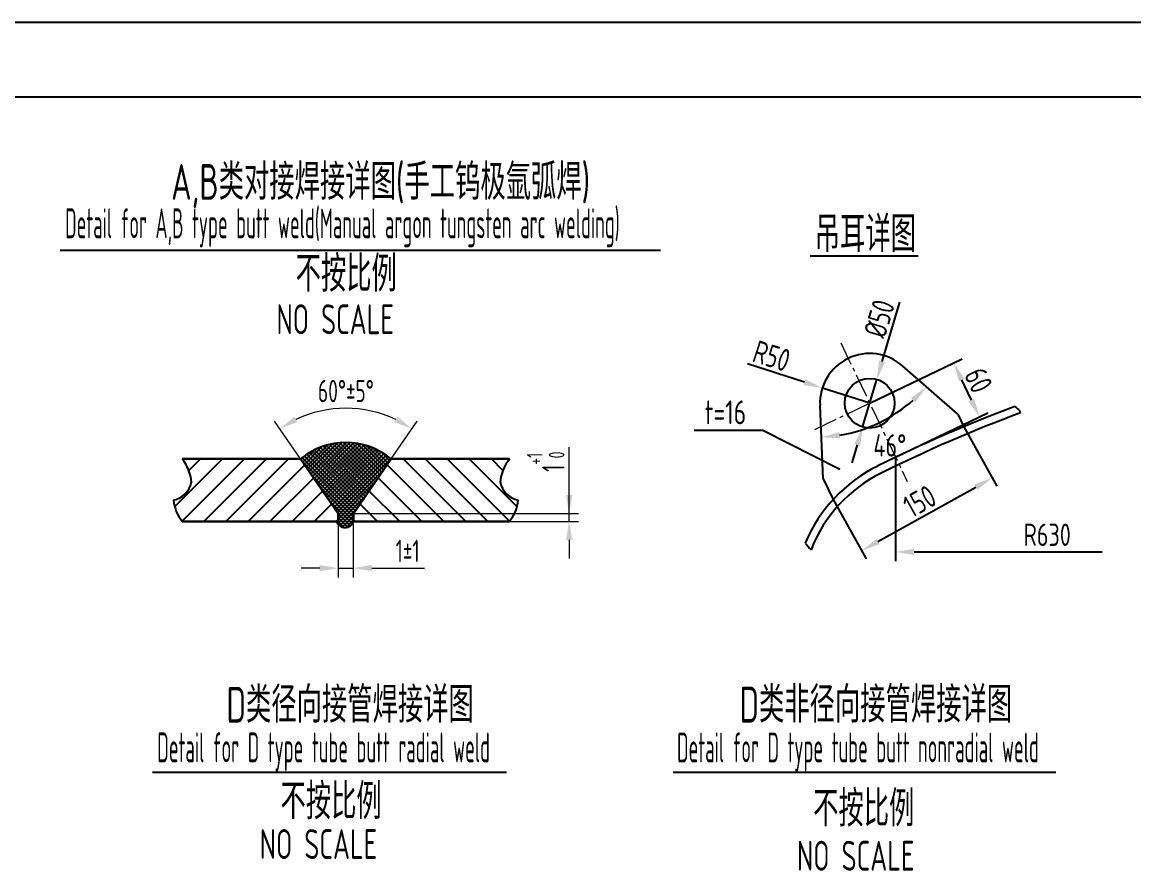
# Model space of a CAD drawing. Header units: inches. Extents: x -375 to 8535, y -477 to 12465.
# Drawn here: x 3398 to 5634, y 10759 to 12465 of the extents above; entities that cross this region are included whole.
import ezdxf

# ---------------------------------------------------------------- set-up
doc = ezdxf.new("R2010")
doc.units = ezdxf.units.IN
doc.header["$LTSCALE"] = 5
doc.linetypes.add('CENTER2', pattern=[28.575, 19.05, -3.175, 3.175, -3.175])
for name, color, linetype in [('1轮廓实线层', 7, 'Continuous'), ('2细线层', 4, 'Continuous'), ('3尺寸线', 3, 'Continuous'), ('5剖面线层', 2, 'Continuous'), ('6文字层', 3, 'Continuous'), ('图框层', 7, 'Continuous')]:
    doc.layers.add(name, color=color, linetype=linetype)
for name, color, linetype, lineweight in [('FULL', 7, 'Continuous', 30), ('图层1', 1, 'CENTER2', 13), ('图层4', 3, 'Continuous', 13)]:
    doc.layers.add(name, color=color, linetype=linetype, lineweight=lineweight)
doc.styles.add('PC_TEXTSTYLE', font='isocp.shx', dxfattribs={"width": 0.8, "bigfont": 'hzfs.shx'})
doc.styles.get("Standard").update_dxf_attribs({"font": 'isocp.shx', "width": 0.707, "bigfont": 'hztxt.shx'})
doc.dimstyles.new('TH_GBDIM', dxfattribs={"dimscale": 15, "dimtxt": 3, "dimasz": 2.5, "dimexe": 1.25, "dimexo": 0, "dimgap": 0.8, "dimtad": 1, "dimdec": 0, "dimzin": 0, "dimdsep": 46, "dimtxsty": 'PC_TEXTSTYLE', "dimcen": 2.5, "dimclrd": 256, "dimclre": 256, "dimclrt": 3, "dimadec": 0, "dimazin": 0, "dimtfac": 0.714286, "dimtdec": 0, "dimtmove": 0, "dimatfit": 3, "dimfxl": 0, "dimtzin": 0, "dimlwd": -1, "dimlwe": -1, "dimarcsym": 0})
doc.dimstyles.new('TH_GBDIM$2', dxfattribs={"dimscale": 15, "dimtxt": 3, "dimasz": 2.5, "dimexe": 1.25, "dimexo": 0, "dimgap": 0.8, "dimtad": 2, "dimtih": 1, "dimtoh": 1, "dimdec": 0, "dimzin": 0, "dimdsep": 46, "dimtxsty": 'PC_TEXTSTYLE', "dimcen": 2.5, "dimclrd": 256, "dimclre": 256, "dimclrt": 3, "dimadec": 0, "dimazin": 0, "dimtfac": 0.714286, "dimtdec": 0, "dimtmove": 0, "dimatfit": 3, "dimfxl": 0, "dimtzin": 0, "dimlwd": -1, "dimlwe": -1, "dimarcsym": 0})

# ---------------------------------------------------------------- blocks, each defined once
blk = doc.blocks.new('*D1678')
at = {"layer": 'Defpoints', "color": 0}
for p in [(4064.9, 11477.5), (4498.2, 11477.5), (4071.8, 11461.8)]:
    blk.add_point(p, dxfattribs=at)
at = {"layer": '图层4', "linetype": 'ByBlock'}
for p, q in [((4498.2, 11477.5), (4498.2, 11611.1)), ((4498.2, 11515), (4498.2, 11552.5)), ((4064.9, 11477.5), (4517, 11477.5)), ((4498.2, 11461.8), (4498.2, 11477.5)), ((4071.8, 11461.8), (4517, 11461.8)), ((4498.2, 11424.3), (4498.2, 11386.8))]:
    blk.add_line(p, q, dxfattribs=at)
at = {"layer": '图层4'}
for points in [[(4492, 11515), (4504.5, 11515), (4498.2, 11477.5)], [(4504.5, 11424.3), (4492, 11424.3), (4498.2, 11461.8)]]:
    blk.add_solid(points, dxfattribs=at)
at = {"layer": '图层4', "color": 3, "insert": (4451.1, 11581.8), "char_height": 45, "attachment_point": 5, "rotation": 90}
blk.add_mtext('1{}{{\\H0.7x;{\\S+1^  0;}}{}}', dxfattribs=at)
blk = doc.blocks.new('*D1679')
at = {"layer": 'Defpoints', "color": 0}
for p in [(4096, 11684.5), (3958.1, 11587.3), (4140.3, 11587.3), (4033.6, 11477.5), (4064.9, 11477.5)]:
    blk.add_point(p, dxfattribs=at)
at = {"layer": '图层4', "linetype": 'ByBlock'}
for p, q in [((3958.1, 11587.3), (3905.8, 11663.4)), ((4140.3, 11587.3), (4192.7, 11663.4))]:
    blk.add_line(p, q, dxfattribs=at)
blk.add_arc((4049.2, 11454.7), 234.5, 64.6769, 115.3231, dxfattribs=at)
at = {"layer": '图层4'}
for points in [[(3945.8, 11672.1), (3952, 11661.3), (3916.4, 11648)], [(4146.4, 11661.3), (4152.7, 11672.1), (4182, 11648)]]:
    blk.add_solid(points, dxfattribs=at)
at = {"layer": '图层4', "color": 3, "insert": (4049.2, 11723.7), "char_height": 45, "attachment_point": 5}
blk.add_mtext('60%%d{}{{\\H0.7x;{\\H1.4x;\\A1%%p5}}{}%%d}', dxfattribs=at)
blk = doc.blocks.new('*D1680')
at = {"layer": 'Defpoints', "color": 0}
for p in [(4034.1, 11456.6), (4064.1, 11459.8), (4064.1, 11367.8)]:
    blk.add_point(p, dxfattribs=at)
at = {"layer": '图层4', "linetype": 'ByBlock'}
for p, q in [((4034.1, 11456.6), (4034.1, 11349.1)), ((4064.1, 11459.8), (4064.1, 11349.1)), ((3996.6, 11367.8), (3959.1, 11367.8)), ((4034.1, 11367.8), (4064.1, 11367.8)), ((4101.6, 11367.8), (4207.7, 11367.8))]:
    blk.add_line(p, q, dxfattribs=at)
at = {"layer": '图层4'}
for points in [[(3996.6, 11361.6), (3996.6, 11374.1), (4034.1, 11367.8)], [(4101.6, 11374.1), (4101.6, 11361.6), (4064.1, 11367.8)]]:
    blk.add_solid(points, dxfattribs=at)
at = {"layer": '图层4', "color": 3, "insert": (4173.4, 11402.3), "char_height": 45, "attachment_point": 5}
blk.add_mtext('1%%p1{}{{\\H0.7x;}{}}', dxfattribs=at)
blk = doc.blocks.new('*X1391')
at = {"color": 0}
for p, q in [((39.05, 41.88), (45.17, 48)), ((40, 40), (48, 48)), ((40.85, 46.51), (42.34, 48)), ((42.83, 40), (50.83, 48)), ((45.66, 40), (53.66, 48)), ((48.49, 40), (55.72, 47.23)), ((51.31, 40), (56.87, 45.56)), ((54.14, 40), (58.02, 43.88)), ((56.97, 40), (59.17, 42.2)), ((59.8, 40), (60, 40.2))]:
    blk.add_line(p, q, dxfattribs=at)
blk = doc.blocks.new('*U1754')
at = {"layer": '2细线层'}
blk.add_line((-375, 12465), (8535, 12465), dxfattribs=at)
at = {"layer": '图框层'}
blk.add_line((0, 12315), (8385, 12315), dxfattribs=at)
blk = doc.blocks.new('*D2024')
at = {"layer": '5剖面线层', "color": 3}
for p, q in [((5102.6, 11699.2), (5288.4, 11788.3)), ((5307.4, 11705.3), (5287.7, 11746.3)), ((5154.7, 11590.6), (5340.5, 11679.6))]:
    blk.add_line(p, q, dxfattribs=at)
for points in [[(5293.4, 11749), (5282.1, 11743.6), (5271.5, 11780.2)], [(5301.7, 11702.6), (5313, 11708.1), (5323.6, 11671.5)]]:
    blk.add_solid(points, dxfattribs=at)
at = {"layer": 'Defpoints', "color": 0}
for p in [(5271.5, 11780.2), (5102.6, 11699.2), (5154.7, 11590.6)]:
    blk.add_point(p, dxfattribs=at)
at = {"layer": '5剖面线层', "color": 3, "insert": (5321.3, 11745.6), "char_height": 45, "attachment_point": 5, "rotation": 295.6008, "style": 'PC_TEXTSTYLE'}
blk.add_mtext('60', dxfattribs=at)
blk = doc.blocks.new('*D2025')
at = {"layer": '5剖面线层', "color": 3}
for p, q in [((5291.6, 11651.9), (5358.1, 11532.7)), ((5119.1, 11421), (5316.2, 11530.8)), ((5029, 11505.6), (5095.5, 11386.4))]:
    blk.add_line(p, q, dxfattribs=at)
for points in [[(5319.2, 11525.3), (5313.1, 11536.3), (5348.9, 11549.1)], [(5116.1, 11426.5), (5122.2, 11415.6), (5086.4, 11402.8)]]:
    blk.add_solid(points, dxfattribs=at)
at = {"layer": 'Defpoints', "color": 0}
for p in [(5291.6, 11651.9), (5348.9, 11549.1), (5029, 11505.6)]:
    blk.add_point(p, dxfattribs=at)
at = {"layer": '5剖面线层', "color": 3, "insert": (5203, 11502.1), "char_height": 45, "attachment_point": 5, "rotation": 29.1248, "style": 'PC_TEXTSTYLE'}
blk.add_mtext('150', dxfattribs=at)
blk = doc.blocks.new('*D2026')
at = {"layer": '5剖面线层', "color": 3}
for p, q in [((5127.6, 11783.1), (5163.1, 11902.4)), ((5088.4, 11651.3), (5116.9, 11747.1)), ((5077.7, 11615.4), (5067, 11579.4))]:
    blk.add_line(p, q, dxfattribs=at)
for points in [[(5121.6, 11784.9), (5133.6, 11781.3), (5116.9, 11747.1)], [(5083.7, 11613.6), (5071.7, 11617.1), (5088.4, 11651.3)]]:
    blk.add_solid(points, dxfattribs=at)
at = {"layer": 'Defpoints', "color": 0}
for p in [(5116.9, 11747.1), (5088.4, 11651.3)]:
    blk.add_point(p, dxfattribs=at)
at = {"layer": '5剖面线层', "color": 3, "insert": (5121.9, 11869.3), "char_height": 45, "attachment_point": 5, "rotation": 73.4267, "style": 'PC_TEXTSTYLE'}
blk.add_mtext('%%C50', dxfattribs=at)
blk = doc.blocks.new('*D2027')
at = {"layer": '5剖面线层', "color": 3}
for p, q in [((4971.7, 11741.3), (4856.6, 11778.3)), ((5102.6, 11699.2), (5007.4, 11729.8))]:
    blk.add_line(p, q, dxfattribs=at)
blk.add_solid([(4969.8, 11735.4), (4973.6, 11747.3), (5007.4, 11729.8)], dxfattribs=at)
at = {"layer": 'Defpoints', "color": 0}
for p in [(5007.4, 11729.8), (5102.6, 11699.2)]:
    blk.add_point(p, dxfattribs=at)
at = {"layer": '5剖面线层', "color": 3, "insert": (4905.5, 11794.1), "char_height": 45, "attachment_point": 5, "rotation": 342.1731, "style": 'PC_TEXTSTYLE'}
blk.add_mtext('R50', dxfattribs=at)
blk = doc.blocks.new('*D2028')
at = {"layer": '6文字层'}
blk.add_arc((4992.6, 11928.8), 298.2, 279.6802, 311.5215, dxfattribs=at)
for points in [[(5194.7, 11701.1), (5185.9, 11709.9), (5216.8, 11732.1)], [(5042.1, 11641), (5043.4, 11628.6), (5005.5, 11630.9)]]:
    blk.add_solid(points, dxfattribs=at)
at = {"layer": 'Defpoints', "color": 0}
for p in [(5168.6, 11774.4), (5002.7, 11694.9), (5279.6, 11676.9), (5084.2, 11645), (5009.1, 11547.3)]:
    blk.add_point(p, dxfattribs=at)
at = {"layer": '6文字层', "color": 3, "insert": (5143.2, 11614.5), "char_height": 45, "attachment_point": 5, "style": 'PC_TEXTSTYLE'}
blk.add_mtext('46%%D', dxfattribs=at)
blk = doc.blocks.new('*D2029')
at = {"layer": '1轮廓实线层', "color": 3}
for p, q in [((5154.7, 11590.6), (5154.7, 11381.6)), ((5192.2, 11400.3), (5570.1, 11400.3))]:
    blk.add_line(p, q, dxfattribs=at)
blk.add_solid([(5192.2, 11406.6), (5192.2, 11394.1), (5154.7, 11400.3)], dxfattribs=at)
at = {"layer": 'Defpoints', "color": 0}
for p in [(5154.7, 11590.6), (5570.1, 11428.6), (5570.1, 11400.3)]:
    blk.add_point(p, dxfattribs=at)
at = {"layer": '1轮廓实线层', "color": 3, "insert": (5459.5, 11434.8), "char_height": 45, "attachment_point": 5, "style": 'PC_TEXTSTYLE'}
blk.add_mtext('R630', dxfattribs=at)
blk = doc.blocks.new('_None')

msp = doc.modelspace()

# ---------------------------------------------------------------- hatches: boundary and pattern name
at = {"layer": '5剖面线层'}
h = msp.add_hatch(dxfattribs=at)
h.set_pattern_fill('ANSI37', color=256, scale=1.8, style=0)
h.set_pattern_definition([(45, (-2996.124, 10853.633), (-4.0411153, 4.0411153), []), (135, (-2996.124, 10853.633), (-4.0411153, -4.0411153), [])])
h.paths.add_polyline_path([(4140.3, 11587.3, 0.361446), (3958.1, 11587.3), (4033.6, 11477.5), (4033.6, 11456, 0.597754), (4064.9, 11461.8), (4064.9, 11477.5)])

# ---------------------------------------------------------------- linework, layer by layer
msp.add_line((4232.7, 11461.8), (4292.2, 11461.8))
for points in [[(4140.3, 11587.3, 0.361446), (3958.1, 11587.3, 1.311686)], [(4030.4, 11461.8, 0.73092), (4064.9, 11461.8, 1.884135)]]:
    msp.add_lwpolyline(points, format="xyb")
for centre, radius, start, end in [((6414.7, 8960.9), 2916, 110.4791, 116.3878), ((6414.7, 8960.9), 2900, 110.3638, 116.3878), ((5254.7, 11298.9), 306, 116.3878, 157.1759), ((5254.7, 11298.9), 290, 116.3878, 158.6305)]:
    msp.add_arc(centre, radius, start, end)
msp.add_open_spline([(5394.5, 11692.6), (5397.4, 11689.9), (5403.3, 11686.6), (5405.2, 11681.4), (5405.5, 11679.6)], degree=3, knots=[19.592973, 19.592973, 19.592973, 19.592973, 31.409069, 36.916236, 36.916236, 36.916236, 36.916236])
msp.add_open_spline([(4972.6, 11417.6), (4977.1, 11413.6), (4981.1, 11409.3), (4984.6, 11404.6)], degree=3)
at = {"layer": '1轮廓实线层'}
for p, q in [((5279.6, 11676.9), (5168.6, 11774.4)), ((5009.1, 11547.3), (5002.7, 11694.9)), ((5279.6, 11676.9), (5291.6, 11651.9)), ((5009.1, 11547.3), (5029, 11505.6))]:
    msp.add_line(p, q, dxfattribs=at)
msp.add_circle((5102.6, 11699.2), 50, dxfattribs=at)
msp.add_arc((5102.6, 11699.2), 100, 48.7309, 182.4707, dxfattribs=at)
at = {"layer": '3尺寸线'}
for centre, radius, start, end in [((3650.7, 11532.3), 88.5, 5.164, 38.4389), ((4447.8, 11532.3), 88.5, 141.5611, 174.836), ((3692.5, 11550.5), 47.5, 282.5025, 347.4975), ((4406, 11550.5), 47.5, 192.5025, 257.4975), ((3782.6, 11512), 80.2, 185.6138, 218.7189), ((4315.9, 11512), 80.2, 321.2811, 354.3862)]:
    msp.add_arc(centre, radius, start, end, dxfattribs=at)
at = {"layer": '5剖面线层', "color": 3}
for p, q in [((4887.7, 11644.1), (4749.8, 11644.1)), ((5042.3, 11565.9), (4887.7, 11644.1))]:
    msp.add_line(p, q, dxfattribs=at)
at = {"layer": '6文字层'}
for p, q in [((3474.8, 12006.6), (4682.1, 12006.6)), ((4983.2, 11995.6), (5199.9, 11995.6)), ((3660.4, 10957.3), (4372.3, 10957.3)), ((4707.1, 10957.3), (5476.7, 10957.3))]:
    msp.add_line(p, q, dxfattribs=at)
at = {"layer": 'FULL'}
for p, q in [((3958.1, 11587.3), (3720, 11587.3)), ((4033.6, 11477.5), (3958.1, 11587.3)), ((4064.9, 11477.5), (4140.3, 11587.3)), ((4140.3, 11587.3), (4378.5, 11587.3)), ((4033.6, 11461.8), (4033.6, 11477.5)), ((4064.9, 11461.8), (4064.9, 11477.5)), ((3720, 11461.8), (4033.6, 11461.8)), ((4378.5, 11461.8), (4064.9, 11461.8))]:
    msp.add_line(p, q, dxfattribs=at)
at = {"layer": '图层1', "ltscale": 0.5}
for p, q in [((5044.4, 11820.7), (5178.1, 11541.7)), ((4992.3, 11646.4), (5212.9, 11752.1)), ((5154.7, 11590.6), (5154.7, 11558.3))]:
    msp.add_line(p, q, dxfattribs=at)

# ---------------------------------------------------------------- block references
at = {"layer": '5剖面线层', "yscale": 15.67807838371423, "zscale": 15.67807838371309}
for p, xscale in [((3092.9, 10834.7), 15.67807838371391), ((5005.6, 10834.7), -15.67807838371391)]:
    msp.add_blockref('*X1391', p, dxfattribs=dict(at, xscale=xscale))
at = {"layer": '图框层'}
msp.add_blockref('*U1754', (0, 0), dxfattribs=at)

# ---------------------------------------------------------------- texts
at = {"layer": '5剖面线层', "color": 3, "insert": (4812.6, 11680.9), "char_height": 48, "attachment_point": 5, "style": 'PC_TEXTSTYLE'}
msp.add_mtext('t=16', dxfattribs=at)
at = {"layer": '6文字层'}
for s, height, width, p in [('A,B类对接焊接详图(手工钨极氩弧焊)', 72, 0.707, (3697.9, 12108.1)), ('Detail for A,B type butt weld(Manual argon tungsten arc welding)', 60, 0.5, (3484.6, 12030.8)), ('吊耳详图', 72, 0.707, (4992, 12003.1)), ('不按比例', 72, 0.707, (3948.2, 11923.4)), ('NO SCALE', 60, 0.707, (3909.7, 11838)), ('D类径向接管焊接详图', 72, 0.707, (3809, 11057.1)), ('D类非径向接管焊接详图', 72, 0.707, (4840.6, 11057.4)), ('Detail for D type tube butt radial weld', 60, 0.5, (3670, 10977.4)), ('Detail for D type tube butt nonradial weld', 60, 0.5, (4715.2, 10977.3)), ('不按比例', 72, 0.707, (3917.8, 10863)), ('不按比例', 72, 0.707, (4988.9, 10848.4)), ('NO SCALE', 60, 0.707, (3876, 10783.1)), ('NO SCALE', 60, 0.707, (4956.3, 10759.6))]:
    msp.add_text(s, height=height, dxfattribs=dict(at, width=width)).set_placement(p)

# ---------------------------------------------------------------- dimensions: what is measured, and where the dimension line sits
at = {"layer": '1轮廓实线层'}
dim = msp.add_linear_dim(base=(5570.1, 11400.3), p1=(5154.7, 11590.6), p2=(5570.1, 11428.6), text='R630', dimstyle='TH_GBDIM', override={"dimtxt": 3, "dimtxsty": 'PC_TEXTSTYLE', "dimblk2": 'None', "dimsah": 1, "dimse2": 1, "dimclrd": 3, "dimclre": 3, "dimtfac": 0.714286}, dxfattribs=at)
dim.commit()
dim.dimension.update_dxf_attribs({"geometry": '*D2029', "text_midpoint": (5459.5, 11400.3), "dimtype": 160})
at = {"layer": '5剖面线层'}
dim = msp.add_diameter_dim_2p(p1=(5088.4, 11651.3), p2=(5116.9, 11747.1), text='%%C50', dimstyle='TH_GBDIM', override={"dimgap": 0.5, "dimtxsty": 'PC_TEXTSTYLE', "dimclrd": 3, "dimclre": 3}, dxfattribs=at)
dim.commit()
dim.dimension.update_dxf_attribs({"geometry": '*D2026', "text_midpoint": (5150.7, 11860.7), "dimtype": 163})
dim = msp.add_radius_dim(center=(5102.6, 11699.2), mpoint=(5007.4, 11729.8), text='R50', dimstyle='TH_GBDIM', override={"dimgap": 0.5, "dimtxsty": 'PC_TEXTSTYLE', "dimclrd": 3, "dimclre": 3}, dxfattribs=at)
dim.commit()
dim.dimension.update_dxf_attribs({"geometry": '*D2027', "text_midpoint": (4896.3, 11765.6), "dimtype": 164})
for base, p1, p2, angle, text, picture, middle in [((5271.5, 11780.2), (5154.7, 11590.6), (5102.6, 11699.2), 115.6008, '60', '*D2024', (5294.3, 11732.7)), ((5348.9, 11549.1), (5029, 11505.6), (5291.6, 11651.9), 29.1248, '150', '*D2025', (5217.6, 11475.9))]:
    dim = msp.add_linear_dim(base=base, p1=p1, p2=p2, angle=angle, text=text, dimstyle='TH_GBDIM', override={"dimgap": 0.5, "dimtxsty": 'PC_TEXTSTYLE', "dimclrd": 3, "dimclre": 3}, dxfattribs=at)
    dim.commit()
    dim.dimension.update_dxf_attribs({"geometry": picture, "text_midpoint": middle, "dimtype": 161})
at = {"layer": '6文字层'}
dim = msp.add_angular_dim_2l(base=(5084.2, 11645), line1=((5009.1, 11547.3), (5002.7, 11694.9)), line2=((5279.6, 11676.9), (5168.6, 11774.4)), text='46%%D', dimstyle='TH_GBDIM$2', override={"dimtxsty": 'PC_TEXTSTYLE'}, dxfattribs=at)
dim.commit()
dim.dimension.update_dxf_attribs({"geometry": '*D2028', "text_midpoint": (5143.2, 11614.5)})
at = {"layer": '图层4'}
dim = msp.add_angular_dim_2l(base=(4096, 11684.5), line1=((4064.9, 11477.5), (4140.3, 11587.3)), line2=((4033.6, 11477.5), (3958.1, 11587.3)), text='60%%d{}{{\\H0.7x;{\\H1.4x;\\A1%%p5}}{}%%d}', dimstyle='TH_GBDIM$2', override={"dimtxsty": 'Standard'}, dxfattribs=at)
dim.commit()
dim.dimension.update_dxf_attribs({"geometry": '*D1679', "text_midpoint": (4049.2, 11723.7)})
dim = msp.add_linear_dim(base=(4498.2, 11477.5), p1=(4071.8, 11461.8), p2=(4064.9, 11477.5), angle=90, text='1{}{{\\H0.7x;{\\S+1^  0;}}{}}', dimstyle='TH_GBDIM', override={"dimtxsty": 'Standard'}, dxfattribs=at)
dim.commit()
dim.dimension.update_dxf_attribs({"geometry": '*D1678', "text_midpoint": (4498.2, 11581.8), "dimtype": 160})
dim = msp.add_linear_dim(base=(4064.1, 11367.8), p1=(4034.1, 11456.6), p2=(4064.1, 11459.8), text='1%%p1{}{{\\H0.7x;}{}}', dimstyle='TH_GBDIM', override={"dimtxsty": 'Standard'}, dxfattribs=at)
dim.commit()
dim.dimension.update_dxf_attribs({"geometry": '*D1680', "text_midpoint": (4173.4, 11402.3)})

doc.saveas('drawing.dxf')
